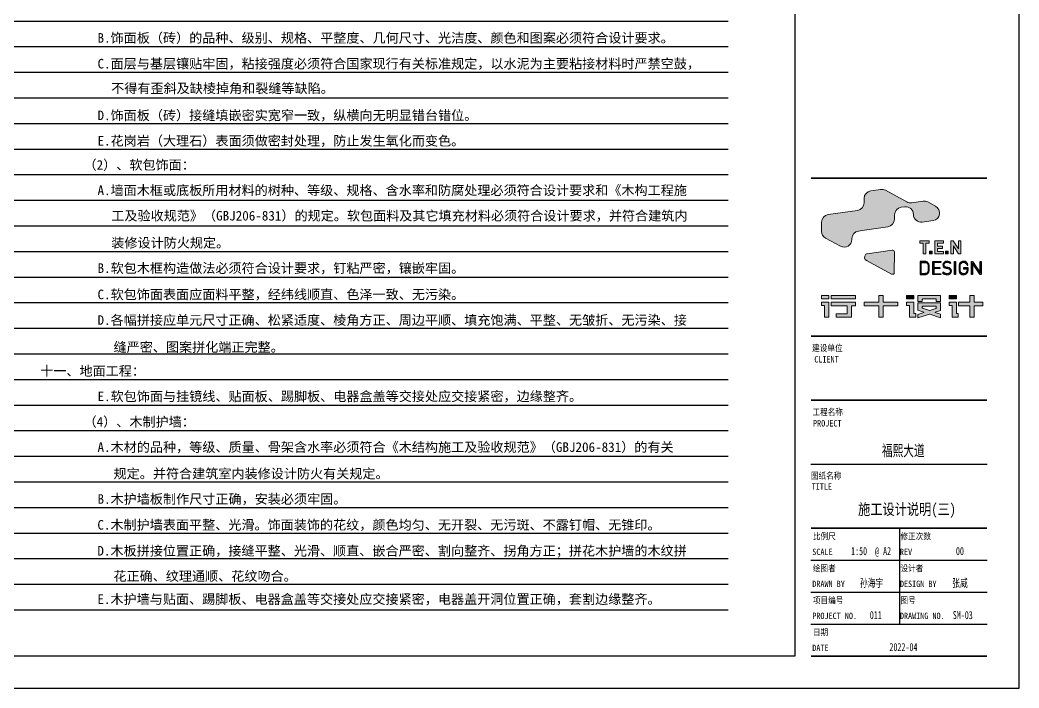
# Paper-space layout '布局' of a CAD drawing. Header units: millimetres. Extents: x -7887 to 894, y 542 to 1297.
# Drawn here: x -4908.7 to -4596.6, y 542.3 to 751.1 of the extents above; entities that cross this region are included whole.
import ezdxf
from ezdxf.enums import TextEntityAlignment as Align

# ---------------------------------------------------------------- set-up
doc = ezdxf.new("R2010")
doc.units = ezdxf.units.MM
doc.header["$LTSCALE"] = 10
for name, color, linetype in [('008-顶面文字标注', 3, 'Continuous'), ('_U+56FE_U+5C42 1', 7, 'Continuous'), ('AXIS_TEXT', 7, 'Continuous'), ('I-TBLK', 7, 'Continuous'), ('NW-01-尺寸标注', 252, 'Continuous'), ('T-TTLB-1', 1, 'Continuous')]:
    doc.layers.add(name, color=color, linetype=linetype)
doc.styles.add('!PYH.V2008_note', font='')
doc.styles.add('宋体', font='', dxfattribs={"width": 0.8})
doc.styles.add('新宋体', font='', dxfattribs={"width": 0.7})
doc.styles.get('!PYH.V2008_note').set_extended_font_data('SimSun')
doc.styles.get('宋体').set_extended_font_data('SimSun')
doc.styles.get('新宋体').set_extended_font_data('NSimSun')

# ---------------------------------------------------------------- blocks, each defined once
blk = doc.blocks.new('wenzige')
at = {"layer": 'Defpoints', "color": 250}
for points in [[(230483.26, 27776.72), (230940.44, 27776.72)], [(230483.26, 27768.72), (230940.44, 27768.72)], [(230483.26, 27760.72), (230940.44, 27760.72)], [(230483.26, 27752.72), (230940.44, 27752.72)], [(230483.26, 27744.72), (230940.44, 27744.72)], [(230483.26, 27736.72), (230940.44, 27736.72)], [(230483.26, 27728.72), (230940.44, 27728.72)], [(230483.26, 27720.72), (230940.44, 27720.72)], [(230483.26, 27712.72), (230940.44, 27712.72)], [(230483.26, 27704.72), (230940.44, 27704.72)], [(230483.26, 27696.72), (230940.44, 27696.72)], [(230483.26, 27688.72), (230940.44, 27688.72)], [(230483.26, 27680.72), (230940.44, 27680.72)], [(230483.26, 27672.72), (230940.44, 27672.72)], [(230483.26, 27664.72), (230940.44, 27664.72)], [(230483.26, 27656.72), (230940.44, 27656.72)], [(230483.26, 27648.72), (230940.44, 27648.72)], [(230483.26, 27640.72), (230940.44, 27640.72)], [(230483.26, 27632.72), (230940.44, 27632.72)], [(230483.26, 27624.72), (230940.44, 27624.72)], [(230483.26, 27616.72), (230940.44, 27616.72)], [(230483.26, 27608.72), (230940.44, 27608.72)], [(230483.26, 27600.72), (230940.44, 27600.72)], [(230483.26, 27592.72), (230940.44, 27592.72)]]:
    blk.add_lwpolyline(points, dxfattribs=at)
blk = doc.blocks.new('11111')
at = {"layer": '_U+56FE_U+5C42 1'}
h = blk.add_hatch(color=8, dxfattribs=at)
h.dxf.hatch_style = 2
edge = h.paths.add_edge_path()
edge.add_spline(control_points=[(3733.06, 5873.06), (3733.06, 5873.06), (3733.06, 5873.06), (3733.06, 5873.06), (3733.06, 5873.06), (3740.35, 5874.08), (3740.35, 5874.08), (3741.53, 5874.25), (3742.41, 5875.26), (3742.41, 5876.46), (3742.41, 5876.46), (3742.41, 5877.41), (3742.41, 5877.41), (3742.41, 5877.41), (3742.42, 5877.82), (3742.42, 5877.82), (3742.42, 5879.02), (3743.3, 5880.03), (3744.48, 5880.19), (3744.48, 5880.19), (3745.61, 5880.35), (3745.61, 5880.35), (3747.05, 5880.56), (3748.34, 5879.43), (3748.34, 5877.97), (3748.34, 5877.97), (3748.34, 5877.97), (3748.34, 5877.97), (3748.34, 5876.51), (3749.63, 5875.39), (3751.07, 5875.59), (3751.07, 5875.59), (3754.45, 5876.07), (3754.45, 5876.07), (3756.74, 5876.39), (3757.29, 5879.44), (3755.26, 5880.55), (3755.26, 5880.55), (3752.86, 5881.86), (3752.86, 5881.86), (3752.41, 5882.1), (3751.89, 5882.2), (3751.38, 5882.12), (3751.38, 5882.12), (3747.72, 5881.61), (3747.72, 5881.61), (3747.21, 5881.54), (3746.7, 5881.63), (3746.24, 5881.88), (3746.24, 5881.88), (3739.56, 5885.52), (3739.56, 5885.52), (3739.11, 5885.76), (3738.59, 5885.86), (3738.08, 5885.78), (3738.08, 5885.78), (3735, 5885.35), (3735, 5885.35), (3733.82, 5885.19), (3732.94, 5884.18), (3732.93, 5882.98), (3732.93, 5882.98), (3732.93, 5881.61), (3732.93, 5881.61), (3732.93, 5880.42), (3732.05, 5879.41), (3730.86, 5879.24), (3730.86, 5879.24), (3721.68, 5877.95), (3721.68, 5877.95), (3720.5, 5877.78), (3719.62, 5876.77), (3719.61, 5875.58), (3719.61, 5875.58), (3719.61, 5872.7), (3719.61, 5872.7), (3719.61, 5871.81), (3720.09, 5871), (3720.86, 5870.58), (3720.86, 5870.58), (3725.55, 5868.03), (3725.55, 5868.03), (3727.15, 5867.16), (3729.09, 5868.32), (3729.1, 5870.14), (3729.1, 5870.14), (3729.1, 5870.42), (3729.1, 5870.42), (3729.1, 5871.62), (3729.98, 5872.63), (3731.16, 5872.79), (3731.16, 5872.79), (3733.06, 5873.06), (3733.06, 5873.06)], knot_values=[0, 0, 0, 0, 1, 1, 1, 2, 2, 2, 3, 3, 3, 4, 4, 4, 5, 5, 5, 6, 6, 6, 7, 7, 7, 8, 8, 8, 9, 9, 9, 10, 10, 10, 11, 11, 11, 12, 12, 12, 13, 13, 13, 14, 14, 14, 15, 15, 15, 16, 16, 16, 17, 17, 17, 18, 18, 18, 19, 19, 19, 20, 20, 20, 21, 21, 21, 22, 22, 22, 23, 23, 23, 24, 24, 24, 25, 25, 25, 26, 26, 26, 27, 27, 27, 28, 28, 28, 29, 29, 29, 30, 30, 30, 31, 31, 31, 31], degree=3, periodic=0)
h = blk.add_hatch(color=8, dxfattribs=at)
h.dxf.hatch_style = 2
h.paths.add_polyline_path([(3752.22, 5869.04), (3752.22, 5865.65), (3751.42, 5865.65), (3751.42, 5869.04), (3750.34, 5869.04), (3750.34, 5869.75), (3753.29, 5869.75), (3753.29, 5869.04)])
h = blk.add_hatch(color=8, dxfattribs=at)
h.dxf.hatch_style = 2
h.paths.add_polyline_path([(3755.02, 5865.65), (3755.02, 5869.75), (3757.72, 5869.75), (3757.72, 5869.04), (3755.82, 5869.04), (3755.82, 5868.07), (3757.43, 5868.07), (3757.43, 5867.36), (3755.82, 5867.36), (3755.82, 5866.36), (3757.72, 5866.36), (3757.72, 5865.65)])
h = blk.add_hatch(color=8, dxfattribs=at)
h.dxf.hatch_style = 2
h.paths.add_polyline_path([(3762.46, 5865.65), (3760.84, 5868.17), (3760.84, 5865.65), (3760.04, 5865.65), (3760.04, 5869.75), (3760.75, 5869.75), (3762.38, 5867.24), (3762.38, 5869.75), (3763.18, 5869.75), (3763.18, 5865.65)])
h = blk.add_hatch(color=251, dxfattribs=at)
h.dxf.hatch_style = 2
edge = h.paths.add_edge_path()
edge.add_spline(control_points=[(3741.69, 5866.79), (3741.69, 5866.79), (3733.86, 5865.69), (3733.86, 5865.69), (3733.72, 5865.67), (3733.59, 5865.6), (3733.49, 5865.5), (3732.82, 5864.83), (3733.04, 5863.91), (3733.68, 5863.56), (3733.68, 5863.56), (3741.47, 5859.32), (3741.47, 5859.32), (3741.87, 5859.11), (3742.36, 5859.39), (3742.36, 5859.85), (3742.36, 5859.85), (3742.37, 5866.19), (3742.37, 5866.19), (3742.37, 5866.56), (3742.05, 5866.84), (3741.69, 5866.79)], knot_values=[0, 0, 0, 0, 1, 1, 1, 2, 2, 2, 3, 3, 3, 4, 4, 4, 5, 5, 5, 6, 6, 6, 7, 7, 7, 7], degree=3, periodic=0)
h = blk.add_hatch(color=8, dxfattribs=at)
h.dxf.hatch_style = 2
h.paths.add_polyline_path([(3753.34, 5865.65), (3753.34, 5866.5), (3754.2, 5866.5), (3754.2, 5865.65)])
h = blk.add_hatch(color=8, dxfattribs=at)
h.dxf.hatch_style = 2
h.paths.add_polyline_path([(3758.36, 5865.65), (3758.36, 5866.5), (3759.22, 5866.5), (3759.22, 5865.65)])
h = blk.add_hatch(color=8, dxfattribs=at)
h.dxf.hatch_style = 2
h.paths.add_polyline_path([(3769.14, 5859.18), (3766.79, 5862.73), (3766.79, 5859.18), (3766.48, 5859.18), (3766.48, 5863.26), (3766.79, 5863.26), (3769.14, 5859.72), (3769.14, 5863.26), (3769.45, 5863.26), (3769.45, 5859.18)])
edge = h.paths.add_edge_path()
edge.add_spline(control_points=[(3765.05, 5859.61), (3764.78, 5859.32), (3764.39, 5859.14), (3763.98, 5859.14), (3763.6, 5859.14), (3763.23, 5859.29), (3762.96, 5859.56), (3762.59, 5859.94), (3762.58, 5860.3), (3762.58, 5861.22), (3762.58, 5862.15), (3762.59, 5862.51), (3762.96, 5862.88), (3763.23, 5863.15), (3763.6, 5863.3), (3763.98, 5863.3), (3764.7, 5863.3), (3765.25, 5862.83), (3765.38, 5862.1), (3765.38, 5862.1), (3765.07, 5862.1), (3765.07, 5862.1), (3764.95, 5862.67), (3764.53, 5863.02), (3763.98, 5863.02), (3763.69, 5863.02), (3763.41, 5862.91), (3763.21, 5862.71), (3762.91, 5862.41), (3762.89, 5862.1), (3762.89, 5861.22), (3762.89, 5860.34), (3762.91, 5860.03), (3763.21, 5859.74), (3763.41, 5859.53), (3763.69, 5859.42), (3763.98, 5859.42), (3764.3, 5859.42), (3764.62, 5859.56), (3764.83, 5859.82), (3765.01, 5860.03), (3765.08, 5860.27), (3765.08, 5860.62), (3765.08, 5860.62), (3765.08, 5860.99), (3765.08, 5860.99), (3765.08, 5860.99), (3763.98, 5860.99), (3763.98, 5860.99), (3763.98, 5860.99), (3763.98, 5861.27), (3763.98, 5861.27), (3763.98, 5861.27), (3765.39, 5861.27), (3765.39, 5861.27), (3765.39, 5861.27), (3765.39, 5860.6), (3765.39, 5860.6), (3765.39, 5860.18), (3765.3, 5859.87), (3765.05, 5859.61)], knot_values=[0, 0, 0, 0, 1, 1, 1, 2, 2, 2, 3, 3, 3, 4, 4, 4, 5, 5, 5, 6, 6, 6, 7, 7, 7, 8, 8, 8, 9, 9, 9, 10, 10, 10, 11, 11, 11, 12, 12, 12, 13, 13, 13, 14, 14, 14, 15, 15, 15, 16, 16, 16, 17, 17, 17, 18, 18, 18, 19, 19, 19, 20, 20, 20, 20], degree=3, periodic=0)
h.paths.add_polyline_path([(3761.17, 5859.18), (3761.17, 5863.26), (3761.48, 5863.26), (3761.48, 5859.18)])
edge = h.paths.add_edge_path()
edge.add_spline(control_points=[(3758.82, 5859.14), (3758.22, 5859.14), (3757.84, 5859.31), (3757.46, 5859.68), (3757.46, 5859.68), (3757.68, 5859.9), (3757.68, 5859.9), (3758.05, 5859.53), (3758.35, 5859.42), (3758.84, 5859.42), (3759.48, 5859.42), (3759.89, 5859.73), (3759.89, 5860.26), (3759.89, 5860.5), (3759.82, 5860.7), (3759.67, 5860.84), (3759.52, 5860.96), (3759.41, 5861), (3759.08, 5861.05), (3759.08, 5861.05), (3758.6, 5861.13), (3758.6, 5861.13), (3758.29, 5861.18), (3758.04, 5861.28), (3757.87, 5861.43), (3757.65, 5861.61), (3757.55, 5861.86), (3757.55, 5862.18), (3757.55, 5862.86), (3758.04, 5863.3), (3758.82, 5863.3), (3759.32, 5863.3), (3759.65, 5863.16), (3760, 5862.86), (3760, 5862.86), (3759.79, 5862.66), (3759.79, 5862.66), (3759.54, 5862.88), (3759.29, 5863.03), (3758.8, 5863.03), (3758.21, 5863.03), (3757.86, 5862.71), (3757.86, 5862.19), (3757.86, 5861.96), (3757.92, 5861.78), (3758.07, 5861.66), (3758.21, 5861.54), (3758.45, 5861.44), (3758.68, 5861.4), (3758.68, 5861.4), (3759.12, 5861.34), (3759.12, 5861.34), (3759.5, 5861.28), (3759.67, 5861.21), (3759.85, 5861.07), (3760.07, 5860.88), (3760.2, 5860.6), (3760.2, 5860.27), (3760.2, 5859.59), (3759.67, 5859.14), (3758.82, 5859.14)], knot_values=[0, 0, 0, 0, 1, 1, 1, 2, 2, 2, 3, 3, 3, 4, 4, 4, 5, 5, 5, 6, 6, 6, 7, 7, 7, 8, 8, 8, 9, 9, 9, 10, 10, 10, 11, 11, 11, 12, 12, 12, 13, 13, 13, 14, 14, 14, 15, 15, 15, 16, 16, 16, 17, 17, 17, 18, 18, 18, 19, 19, 19, 20, 20, 20, 20], degree=3, periodic=0)
h.paths.add_polyline_path([(3754.37, 5859.18), (3754.37, 5863.26), (3756.85, 5863.26), (3756.85, 5862.99), (3754.68, 5862.99), (3754.68, 5861.38), (3756.53, 5861.38), (3756.53, 5861.1), (3754.68, 5861.1), (3754.68, 5859.45), (3756.85, 5859.45), (3756.85, 5859.18)])
h = blk.add_hatch(color=8, dxfattribs=at)
h.paths.add_polyline_path([(3730.22, 5852.64), (3730.22, 5851.58), (3722.61, 5851.58), (3722.61, 5852.64)])
h.paths.add_polyline_path([(3721.92, 5852.64), (3721.92, 5851.58), (3719.61, 5851.58), (3719.61, 5852.64)])
edge = h.paths.add_edge_path()
edge.add_spline(control_points=[(3721.92, 5850.53), (3721.92, 5850.53), (3721.92, 5850.51), (3721.92, 5850.51), (3721.92, 5850.51), (3721.92, 5845.9), (3721.92, 5845.9), (3721.92, 5845.9), (3720.59, 5845.9), (3720.59, 5845.9), (3720.59, 5845.9), (3720.59, 5849.32), (3720.59, 5849.32), (3720.59, 5849.4), (3720.52, 5849.46), (3720.45, 5849.46), (3720.45, 5849.46), (3719.61, 5849.46), (3719.61, 5849.46), (3719.61, 5849.46), (3719.61, 5850.53), (3719.61, 5850.53), (3719.61, 5850.53), (3721.92, 5850.53), (3721.92, 5850.53)], knot_values=[0, 0, 0, 0, 1, 1, 1, 2, 2, 2, 3, 3, 3, 4, 4, 4, 5, 5, 5, 6, 6, 6, 7, 7, 7, 8, 8, 8, 8], degree=3, periodic=0)
edge = h.paths.add_edge_path()
edge.add_spline(control_points=[(3730.22, 5850.51), (3730.22, 5850.51), (3730.22, 5849.44), (3730.22, 5849.44), (3730.22, 5849.44), (3729.11, 5849.44), (3729.11, 5849.44), (3729.04, 5849.44), (3728.97, 5849.38), (3728.97, 5849.3), (3728.97, 5849.3), (3728.97, 5845.91), (3728.97, 5845.91), (3728.97, 5845.91), (3724.21, 5845.9), (3724.21, 5845.9), (3724.21, 5845.9), (3724.21, 5846.88), (3724.21, 5846.88), (3724.21, 5846.88), (3727.5, 5846.88), (3727.5, 5846.88), (3727.58, 5846.88), (3727.64, 5846.95), (3727.64, 5847.02), (3727.64, 5847.02), (3727.64, 5849.3), (3727.64, 5849.3), (3727.64, 5849.38), (3727.58, 5849.44), (3727.5, 5849.44), (3727.5, 5849.44), (3722.61, 5849.44), (3722.61, 5849.44), (3722.61, 5849.44), (3722.61, 5850.51), (3722.61, 5850.51), (3722.61, 5850.51), (3730.22, 5850.51), (3730.22, 5850.51)], knot_values=[0, 0, 0, 0, 1, 1, 1, 2, 2, 2, 3, 3, 3, 4, 4, 4, 5, 5, 5, 6, 6, 6, 7, 7, 7, 8, 8, 8, 9, 9, 9, 10, 10, 10, 11, 11, 11, 12, 12, 12, 13, 13, 13, 13], degree=3, periodic=0)
h = blk.add_hatch(color=8, dxfattribs=at)
edge = h.paths.add_edge_path()
edge.add_spline(control_points=[(3738.86, 5852.64), (3738.86, 5852.64), (3738.86, 5850.67), (3738.86, 5850.67), (3738.86, 5850.59), (3738.93, 5850.52), (3739.02, 5850.52), (3739.02, 5850.52), (3743.49, 5850.52), (3743.49, 5850.52), (3743.49, 5850.52), (3743.49, 5849.45), (3743.49, 5849.45), (3743.49, 5849.45), (3739.02, 5849.45), (3739.02, 5849.45), (3738.93, 5849.45), (3738.86, 5849.38), (3738.86, 5849.3), (3738.86, 5849.3), (3738.86, 5845.9), (3738.86, 5845.9), (3738.86, 5845.9), (3737.53, 5845.9), (3737.53, 5845.9), (3737.53, 5845.9), (3737.53, 5849.3), (3737.53, 5849.3), (3737.53, 5849.38), (3737.46, 5849.45), (3737.37, 5849.45), (3737.37, 5849.45), (3732.9, 5849.45), (3732.9, 5849.45), (3732.9, 5849.45), (3732.9, 5850.52), (3732.9, 5850.52), (3732.9, 5850.52), (3737.37, 5850.52), (3737.37, 5850.52), (3737.46, 5850.52), (3737.53, 5850.59), (3737.53, 5850.67), (3737.53, 5850.67), (3737.53, 5852.64), (3737.53, 5852.64), (3737.53, 5852.64), (3738.86, 5852.64), (3738.86, 5852.64)], knot_values=[0, 0, 0, 0, 1, 1, 1, 2, 2, 2, 3, 3, 3, 4, 4, 4, 5, 5, 5, 6, 6, 6, 7, 7, 7, 8, 8, 8, 9, 9, 9, 10, 10, 10, 11, 11, 11, 12, 12, 12, 13, 13, 13, 14, 14, 14, 15, 15, 15, 16, 16, 16, 16], degree=3, periodic=0)
for points in [[(3748.48, 5852.64), (3746.17, 5852.64), (3746.17, 5851.58), (3748.48, 5851.58)], [(3761.77, 5852.64), (3759.46, 5852.64), (3759.46, 5851.58), (3761.77, 5851.58)]]:
    blk.add_hatch(color=8, dxfattribs=at).paths.add_polyline_path(points)
h = blk.add_hatch(color=8, dxfattribs=at)
edge = h.paths.add_edge_path()
edge.add_spline(control_points=[(3749.75, 5852.64), (3749.75, 5852.64), (3749.75, 5852.64), (3749.75, 5852.64), (3749.75, 5852.64), (3749.75, 5852.64), (3749.75, 5852.64), (3749.75, 5852.64), (3749.75, 5852.64), (3749.75, 5852.64), (3749.75, 5852.64), (3749.75, 5850.8), (3749.75, 5850.8), (3749.75, 5850.8), (3749.75, 5850.79), (3749.75, 5850.79), (3749.75, 5850.79), (3751.07, 5850.79), (3751.07, 5850.79), (3751.07, 5850.79), (3751.07, 5851.44), (3751.07, 5851.44), (3751.07, 5851.51), (3751.14, 5851.58), (3751.22, 5851.58), (3751.22, 5851.58), (3755.32, 5851.58), (3755.32, 5851.58), (3755.4, 5851.58), (3755.46, 5851.51), (3755.46, 5851.44), (3755.46, 5851.44), (3755.46, 5850.79), (3755.46, 5850.79), (3755.46, 5850.79), (3756.78, 5850.79), (3756.78, 5850.79), (3756.78, 5850.79), (3756.78, 5850.8), (3756.78, 5850.8), (3756.78, 5850.8), (3756.78, 5851.58), (3756.78, 5851.58), (3756.78, 5851.58), (3756.78, 5852.64), (3756.78, 5852.64), (3756.78, 5852.64), (3756.78, 5852.64), (3756.78, 5852.64), (3756.78, 5852.64), (3756.78, 5852.64), (3756.78, 5852.64), (3756.78, 5852.64), (3749.75, 5852.64), (3749.75, 5852.64)], knot_values=[0, 0, 0, 0, 1, 1, 1, 2, 2, 2, 3, 3, 3, 4, 4, 4, 5, 5, 5, 6, 6, 6, 7, 7, 7, 8, 8, 8, 9, 9, 9, 10, 10, 10, 11, 11, 11, 12, 12, 12, 13, 13, 13, 14, 14, 14, 15, 15, 15, 16, 16, 16, 17, 17, 17, 18, 18, 18, 18], degree=3, periodic=0)
h = blk.add_hatch(color=8, dxfattribs=at)
edge = h.paths.add_edge_path()
edge.add_spline(control_points=[(3767.4, 5850.52), (3767.32, 5850.52), (3767.26, 5850.58), (3767.26, 5850.66), (3767.26, 5850.66), (3767.26, 5852.64), (3767.26, 5852.64), (3767.26, 5852.64), (3765.92, 5852.64), (3765.92, 5852.64), (3765.92, 5852.64), (3765.92, 5850.66), (3765.92, 5850.66), (3765.92, 5850.58), (3765.86, 5850.52), (3765.78, 5850.52), (3765.78, 5850.52), (3762.45, 5850.52), (3762.45, 5850.52), (3762.45, 5850.52), (3762.45, 5849.45), (3762.45, 5849.45), (3762.45, 5849.45), (3765.78, 5849.45), (3765.78, 5849.45), (3765.86, 5849.45), (3765.92, 5849.39), (3765.92, 5849.31), (3765.92, 5849.31), (3765.92, 5845.9), (3765.92, 5845.9), (3765.92, 5845.9), (3767.26, 5845.9), (3767.26, 5845.9), (3767.26, 5845.9), (3767.26, 5849.31), (3767.26, 5849.31), (3767.26, 5849.39), (3767.32, 5849.45), (3767.4, 5849.45), (3767.4, 5849.45), (3770.06, 5849.45), (3770.06, 5849.45), (3770.06, 5849.45), (3770.06, 5850.52), (3770.06, 5850.52), (3770.06, 5850.52), (3767.4, 5850.52), (3767.4, 5850.52)], knot_values=[0, 0, 0, 0, 1, 1, 1, 2, 2, 2, 3, 3, 3, 4, 4, 4, 5, 5, 5, 6, 6, 6, 7, 7, 7, 8, 8, 8, 9, 9, 9, 10, 10, 10, 11, 11, 11, 12, 12, 12, 13, 13, 13, 14, 14, 14, 15, 15, 15, 16, 16, 16, 16], degree=3, periodic=0)
h = blk.add_hatch(color=8, dxfattribs=at)
edge = h.paths.add_edge_path()
edge.add_spline(control_points=[(3748.48, 5847.11), (3748.48, 5847.11), (3748.48, 5850.51), (3748.48, 5850.51), (3748.48, 5850.51), (3748.48, 5850.53), (3748.48, 5850.53), (3748.48, 5850.53), (3746.17, 5850.53), (3746.17, 5850.53), (3746.17, 5850.53), (3746.17, 5849.46), (3746.17, 5849.46), (3746.17, 5849.46), (3747.01, 5849.46), (3747.01, 5849.46), (3747.09, 5849.46), (3747.15, 5849.4), (3747.15, 5849.32), (3747.15, 5849.32), (3747.15, 5845.9), (3747.15, 5845.9), (3747.15, 5845.9), (3747.16, 5845.9), (3747.16, 5845.9), (3747.16, 5845.9), (3748.48, 5845.9), (3748.48, 5845.9), (3748.48, 5845.9), (3749.05, 5845.9), (3749.05, 5845.9), (3749.05, 5845.9), (3749.05, 5846.97), (3749.05, 5846.97), (3749.05, 5846.97), (3748.62, 5846.97), (3748.62, 5846.97), (3748.54, 5846.97), (3748.48, 5847.03), (3748.48, 5847.11)], knot_values=[0, 0, 0, 0, 1, 1, 1, 2, 2, 2, 3, 3, 3, 4, 4, 4, 5, 5, 5, 6, 6, 6, 7, 7, 7, 8, 8, 8, 9, 9, 9, 10, 10, 10, 11, 11, 11, 12, 12, 12, 13, 13, 13, 13], degree=3, periodic=0)
h = blk.add_hatch(color=8, dxfattribs=at)
edge = h.paths.add_edge_path()
edge.add_spline(control_points=[(3749.75, 5850.35), (3749.75, 5850.35), (3749.75, 5850.35), (3749.75, 5850.35), (3749.75, 5850.35), (3749.75, 5848.23), (3749.75, 5848.23), (3749.75, 5848.23), (3749.75, 5848.23), (3749.75, 5848.23), (3749.75, 5848.23), (3749.75, 5848.04), (3749.75, 5848.04), (3749.75, 5848.04), (3751.59, 5847.43), (3751.59, 5847.43), (3751.63, 5847.41), (3751.63, 5847.36), (3751.59, 5847.35), (3751.59, 5847.35), (3749.75, 5846.73), (3749.75, 5846.73), (3749.75, 5846.73), (3749.75, 5845.61), (3749.75, 5845.61), (3749.75, 5845.61), (3753.32, 5846.81), (3753.32, 5846.81), (3753.35, 5846.82), (3753.38, 5846.82), (3753.41, 5846.81), (3753.41, 5846.81), (3756.78, 5845.68), (3756.78, 5845.68), (3756.78, 5845.68), (3756.78, 5846.8), (3756.78, 5846.8), (3756.78, 5846.8), (3755.15, 5847.35), (3755.15, 5847.35), (3755.11, 5847.36), (3755.11, 5847.41), (3755.15, 5847.43), (3755.15, 5847.43), (3756.78, 5847.98), (3756.78, 5847.98), (3756.78, 5847.98), (3756.78, 5848.23), (3756.78, 5848.23), (3756.78, 5848.23), (3756.78, 5850.35), (3756.78, 5850.35), (3756.78, 5850.35), (3756.78, 5850.35), (3756.78, 5850.35), (3756.78, 5850.35), (3749.75, 5850.35), (3749.75, 5850.35)], knot_values=[0, 0, 0, 0, 1, 1, 1, 2, 2, 2, 3, 3, 3, 4, 4, 4, 5, 5, 5, 6, 6, 6, 7, 7, 7, 8, 8, 8, 9, 9, 9, 10, 10, 10, 11, 11, 11, 12, 12, 12, 13, 13, 13, 14, 14, 14, 15, 15, 15, 16, 16, 16, 17, 17, 17, 18, 18, 18, 19, 19, 19, 19], degree=3, periodic=0)
edge = h.paths.add_edge_path()
edge.add_spline(control_points=[(3755.46, 5848.75), (3755.46, 5848.69), (3755.42, 5848.63), (3755.36, 5848.61), (3755.36, 5848.61), (3753.41, 5847.96), (3753.41, 5847.96), (3753.38, 5847.95), (3753.35, 5847.95), (3753.32, 5847.96), (3753.32, 5847.96), (3751.17, 5848.68), (3751.17, 5848.68), (3751.11, 5848.7), (3751.07, 5848.75), (3751.07, 5848.82), (3751.07, 5848.82), (3751.07, 5849.14), (3751.07, 5849.14), (3751.07, 5849.22), (3751.14, 5849.28), (3751.22, 5849.28), (3751.22, 5849.28), (3755.32, 5849.28), (3755.32, 5849.28), (3755.4, 5849.28), (3755.46, 5849.22), (3755.46, 5849.14), (3755.46, 5849.14), (3755.46, 5848.75), (3755.46, 5848.75)], knot_values=[0, 0, 0, 0, 1, 1, 1, 2, 2, 2, 3, 3, 3, 4, 4, 4, 5, 5, 5, 6, 6, 6, 7, 7, 7, 8, 8, 8, 9, 9, 9, 10, 10, 10, 10], degree=3, periodic=0)
h = blk.add_hatch(color=8, dxfattribs=at)
edge = h.paths.add_edge_path()
edge.add_spline(control_points=[(3761.77, 5847.11), (3761.77, 5847.11), (3761.77, 5850.51), (3761.77, 5850.51), (3761.77, 5850.51), (3761.77, 5850.53), (3761.77, 5850.53), (3761.77, 5850.53), (3759.46, 5850.53), (3759.46, 5850.53), (3759.46, 5850.53), (3759.46, 5849.46), (3759.46, 5849.46), (3759.46, 5849.46), (3760.3, 5849.46), (3760.3, 5849.46), (3760.38, 5849.46), (3760.44, 5849.4), (3760.44, 5849.32), (3760.44, 5849.32), (3760.44, 5845.9), (3760.44, 5845.9), (3760.44, 5845.9), (3760.45, 5845.9), (3760.45, 5845.9), (3760.45, 5845.9), (3761.77, 5845.9), (3761.77, 5845.9), (3761.77, 5845.9), (3762.34, 5845.9), (3762.34, 5845.9), (3762.34, 5845.9), (3762.34, 5846.97), (3762.34, 5846.97), (3762.34, 5846.97), (3761.91, 5846.97), (3761.91, 5846.97), (3761.84, 5846.97), (3761.77, 5847.03), (3761.77, 5847.11)], knot_values=[0, 0, 0, 0, 1, 1, 1, 2, 2, 2, 3, 3, 3, 4, 4, 4, 5, 5, 5, 6, 6, 6, 7, 7, 7, 8, 8, 8, 9, 9, 9, 10, 10, 10, 11, 11, 11, 12, 12, 12, 13, 13, 13, 13], degree=3, periodic=0)
at = {"layer": 'NW-01-尺寸标注'}
h = blk.add_hatch(color=8, dxfattribs=at)
h.dxf.hatch_style = 1
edge = h.paths.add_edge_path()
edge.add_spline(control_points=[(3752.88, 5859.55), (3753.29, 5859.96), (3753.27, 5860.73), (3753.27, 5861.28), (3753.27, 5861.83), (3753.29, 5862.48), (3752.88, 5862.89)], knot_values=[5, 5, 5, 5, 6, 6, 6, 7, 7, 7, 7], degree=3, periodic=0)
edge.add_spline(control_points=[(3752.88, 5862.89), (3752.64, 5863.13), (3752.28, 5863.26), (3751.86, 5863.26)], knot_values=[4, 4, 4, 4, 5, 5, 5, 5], degree=3, periodic=0)
edge.add_spline(control_points=[(3751.86, 5863.26), (3751.86, 5863.26), (3750.48, 5863.26), (3750.48, 5863.26), (3750.48, 5863.26), (3750.48, 5862.24), (3750.48, 5861.22)], knot_values=[2.5, 2.5, 2.5, 2.5, 3.5, 3.5, 3.5, 4, 4, 4, 4], degree=3, periodic=0)
edge.add_spline(control_points=[(3750.48, 5861.22), (3750.48, 5860.2), (3750.48, 5859.18), (3750.48, 5859.18), (3750.48, 5859.18), (3750.83, 5859.18), (3751.17, 5859.18)], knot_values=[1.5, 1.5, 1.5, 1.5, 2, 2, 2, 2.5, 2.5, 2.5, 2.5], degree=3, periodic=0)
edge.add_spline(control_points=[(3751.17, 5859.18), (3751.51, 5859.18), (3751.86, 5859.18), (3751.86, 5859.18), (3752.28, 5859.18), (3752.64, 5859.31), (3752.88, 5859.55)], knot_values=[0, 0, 0, 0, 0.5, 0.5, 0.5, 1.5, 1.5, 1.5, 1.5], degree=3, periodic=0)
edge = h.paths.add_edge_path(flags=16)
edge.add_spline(control_points=[(3752.66, 5862.67), (3752.99, 5862.34), (3752.96, 5861.73), (3752.96, 5861.28), (3752.96, 5860.83), (3752.99, 5860.1), (3752.66, 5859.77)], knot_values=[5, 5, 5, 5, 6, 6, 6, 7, 7, 7, 7], degree=3, periodic=0)
edge.add_spline(control_points=[(3752.66, 5859.77), (3752.42, 5859.53), (3752.11, 5859.45), (3751.78, 5859.45)], knot_values=[4, 4, 4, 4, 5, 5, 5, 5], degree=3, periodic=0)
edge.add_spline(control_points=[(3751.78, 5859.45), (3751.78, 5859.45), (3750.79, 5859.45), (3750.79, 5859.45), (3750.79, 5859.45), (3750.79, 5860.34), (3750.79, 5861.22)], knot_values=[2.5, 2.5, 2.5, 2.5, 3.5, 3.5, 3.5, 4, 4, 4, 4], degree=3, periodic=0)
edge.add_spline(control_points=[(3750.79, 5861.22), (3750.79, 5862.1), (3750.79, 5862.99), (3750.79, 5862.99), (3750.79, 5862.99), (3751.04, 5862.99), (3751.29, 5862.99)], knot_values=[1.5, 1.5, 1.5, 1.5, 2, 2, 2, 2.5, 2.5, 2.5, 2.5], degree=3, periodic=0)
edge.add_spline(control_points=[(3751.29, 5862.99), (3751.53, 5862.99), (3751.78, 5862.99), (3751.78, 5862.99), (3752.11, 5862.99), (3752.42, 5862.91), (3752.66, 5862.67)], knot_values=[0, 0, 0, 0, 0.5, 0.5, 0.5, 1.5, 1.5, 1.5, 1.5], degree=3, periodic=0)
at = {"color": 8, "const_width": 0.5}
for points in [[(3716.32, 5889.34), (3771.32, 5889.34)], [(3716.32, 5839.96), (3771.32, 5839.96)], [(3716.32, 5819.96), (3771.32, 5819.96)], [(3716.32, 5779.96), (3771.32, 5779.96)], [(3716.32, 5739.96), (3771.32, 5739.96)]]:
    blk.add_lwpolyline(points, dxfattribs=at)
at = {"layer": '_U+56FE_U+5C42 1', "color": 8, "lineweight": 0}
for points in [[(3752.22, 5869.04), (3752.22, 5865.65), (3751.42, 5865.65), (3751.42, 5869.04), (3750.34, 5869.04), (3750.34, 5869.75), (3753.29, 5869.75), (3753.29, 5869.04), (3752.22, 5869.04)], [(3755.02, 5865.65), (3755.02, 5869.75), (3757.72, 5869.75), (3757.72, 5869.04), (3755.82, 5869.04), (3755.82, 5868.07), (3757.43, 5868.07), (3757.43, 5867.36), (3755.82, 5867.36), (3755.82, 5866.36), (3757.72, 5866.36), (3757.72, 5865.65), (3755.02, 5865.65)], [(3762.46, 5865.65), (3760.84, 5868.17), (3760.84, 5865.65), (3760.04, 5865.65), (3760.04, 5869.75), (3760.75, 5869.75), (3762.38, 5867.24), (3762.38, 5869.75), (3763.18, 5869.75), (3763.18, 5865.65), (3762.46, 5865.65)], [(3753.34, 5865.65), (3753.34, 5866.5), (3754.2, 5866.5), (3754.2, 5865.65), (3753.34, 5865.65)], [(3758.36, 5865.65), (3758.36, 5866.5), (3759.22, 5866.5), (3759.22, 5865.65), (3758.36, 5865.65)], [(3721.92, 5852.64), (3721.92, 5851.58), (3719.61, 5851.58), (3719.61, 5852.64), (3721.92, 5852.64)], [(3730.22, 5852.64), (3730.22, 5851.58), (3722.61, 5851.58), (3722.61, 5852.64), (3730.22, 5852.64)], [(3748.48, 5852.64), (3746.17, 5852.64), (3746.17, 5851.58), (3748.48, 5851.58), (3748.48, 5852.64)], [(3761.77, 5852.64), (3759.46, 5852.64), (3759.46, 5851.58), (3761.77, 5851.58), (3761.77, 5852.64)]]:
    blk.add_lwpolyline(points, dxfattribs=at)
at = {"layer": '_U+56FE_U+5C42 1', "color": 8}
for points in [[(3754.37, 5859.18), (3754.37, 5863.26), (3756.85, 5863.26), (3756.85, 5862.99), (3754.68, 5862.99), (3754.68, 5861.38), (3756.53, 5861.38), (3756.53, 5861.1), (3754.68, 5861.1), (3754.68, 5859.45), (3756.85, 5859.45), (3756.85, 5859.18), (3754.37, 5859.18)], [(3761.17, 5859.18), (3761.17, 5863.26), (3761.48, 5863.26), (3761.48, 5859.18), (3761.17, 5859.18)], [(3769.14, 5859.18), (3766.79, 5862.73), (3766.79, 5859.18), (3766.48, 5859.18), (3766.48, 5863.26), (3766.79, 5863.26), (3769.14, 5859.72), (3769.14, 5863.26), (3769.45, 5863.26), (3769.45, 5859.18), (3769.14, 5859.18)]]:
    blk.add_lwpolyline(points, dxfattribs=at)
at = {"layer": '_U+56FE_U+5C42 1', "color": 8, "lineweight": 0}
for points, knots in [([(3733.06, 5873.06), (3733.06, 5873.06), (3733.06, 5873.06), (3733.06, 5873.06), (3733.06, 5873.06), (3740.35, 5874.08), (3740.35, 5874.08), (3741.53, 5874.25), (3742.41, 5875.26), (3742.41, 5876.46), (3742.41, 5876.46), (3742.41, 5877.41), (3742.41, 5877.41), (3742.41, 5877.41), (3742.42, 5877.82), (3742.42, 5877.82), (3742.42, 5879.02), (3743.3, 5880.03), (3744.48, 5880.19), (3744.48, 5880.19), (3745.61, 5880.35), (3745.61, 5880.35), (3747.05, 5880.56), (3748.34, 5879.43), (3748.34, 5877.97), (3748.34, 5877.97), (3748.34, 5877.97), (3748.34, 5877.97), (3748.34, 5876.51), (3749.63, 5875.39), (3751.07, 5875.59), (3751.07, 5875.59), (3754.45, 5876.07), (3754.45, 5876.07), (3756.74, 5876.39), (3757.29, 5879.44), (3755.26, 5880.55), (3755.26, 5880.55), (3752.86, 5881.86), (3752.86, 5881.86), (3752.41, 5882.1), (3751.89, 5882.2), (3751.38, 5882.12), (3751.38, 5882.12), (3747.72, 5881.61), (3747.72, 5881.61), (3747.21, 5881.54), (3746.7, 5881.63), (3746.24, 5881.88), (3746.24, 5881.88), (3739.56, 5885.52), (3739.56, 5885.52), (3739.11, 5885.76), (3738.59, 5885.86), (3738.08, 5885.78), (3738.08, 5885.78), (3735, 5885.35), (3735, 5885.35), (3733.82, 5885.19), (3732.94, 5884.18), (3732.93, 5882.98), (3732.93, 5882.98), (3732.93, 5881.61), (3732.93, 5881.61), (3732.93, 5880.42), (3732.05, 5879.41), (3730.86, 5879.24), (3730.86, 5879.24), (3721.68, 5877.95), (3721.68, 5877.95), (3720.5, 5877.78), (3719.62, 5876.77), (3719.61, 5875.58), (3719.61, 5875.58), (3719.61, 5872.7), (3719.61, 5872.7), (3719.61, 5871.81), (3720.09, 5871), (3720.86, 5870.58), (3720.86, 5870.58), (3725.55, 5868.03), (3725.55, 5868.03), (3727.15, 5867.16), (3729.09, 5868.32), (3729.1, 5870.14), (3729.1, 5870.14), (3729.1, 5870.42), (3729.1, 5870.42), (3729.1, 5871.62), (3729.98, 5872.63), (3731.16, 5872.79), (3731.16, 5872.79), (3733.06, 5873.06), (3733.06, 5873.06)], [0, 0, 0, 0, 1, 1, 1, 2, 2, 2, 3, 3, 3, 4, 4, 4, 5, 5, 5, 6, 6, 6, 7, 7, 7, 8, 8, 8, 9, 9, 9, 10, 10, 10, 11, 11, 11, 12, 12, 12, 13, 13, 13, 14, 14, 14, 15, 15, 15, 16, 16, 16, 17, 17, 17, 18, 18, 18, 19, 19, 19, 20, 20, 20, 21, 21, 21, 22, 22, 22, 23, 23, 23, 24, 24, 24, 25, 25, 25, 26, 26, 26, 27, 27, 27, 28, 28, 28, 29, 29, 29, 30, 30, 30, 31, 31, 31, 31]), ([(3738.86, 5852.64), (3738.86, 5852.64), (3738.86, 5850.67), (3738.86, 5850.67), (3738.86, 5850.59), (3738.93, 5850.52), (3739.02, 5850.52), (3739.02, 5850.52), (3743.49, 5850.52), (3743.49, 5850.52), (3743.49, 5850.52), (3743.49, 5849.45), (3743.49, 5849.45), (3743.49, 5849.45), (3739.02, 5849.45), (3739.02, 5849.45), (3738.93, 5849.45), (3738.86, 5849.38), (3738.86, 5849.3), (3738.86, 5849.3), (3738.86, 5845.9), (3738.86, 5845.9), (3738.86, 5845.9), (3737.53, 5845.9), (3737.53, 5845.9), (3737.53, 5845.9), (3737.53, 5849.3), (3737.53, 5849.3), (3737.53, 5849.38), (3737.46, 5849.45), (3737.37, 5849.45), (3737.37, 5849.45), (3732.9, 5849.45), (3732.9, 5849.45), (3732.9, 5849.45), (3732.9, 5850.52), (3732.9, 5850.52), (3732.9, 5850.52), (3737.37, 5850.52), (3737.37, 5850.52), (3737.46, 5850.52), (3737.53, 5850.59), (3737.53, 5850.67), (3737.53, 5850.67), (3737.53, 5852.64), (3737.53, 5852.64), (3737.53, 5852.64), (3738.86, 5852.64), (3738.86, 5852.64)], [0, 0, 0, 0, 1, 1, 1, 2, 2, 2, 3, 3, 3, 4, 4, 4, 5, 5, 5, 6, 6, 6, 7, 7, 7, 8, 8, 8, 9, 9, 9, 10, 10, 10, 11, 11, 11, 12, 12, 12, 13, 13, 13, 14, 14, 14, 15, 15, 15, 16, 16, 16, 16]), ([(3749.75, 5852.64), (3749.75, 5852.64), (3749.75, 5852.64), (3749.75, 5852.64), (3749.75, 5852.64), (3749.75, 5852.64), (3749.75, 5852.64), (3749.75, 5852.64), (3749.75, 5852.64), (3749.75, 5852.64), (3749.75, 5852.64), (3749.75, 5850.8), (3749.75, 5850.8), (3749.75, 5850.8), (3749.75, 5850.79), (3749.75, 5850.79), (3749.75, 5850.79), (3751.07, 5850.79), (3751.07, 5850.79), (3751.07, 5850.79), (3751.07, 5851.44), (3751.07, 5851.44), (3751.07, 5851.51), (3751.14, 5851.58), (3751.22, 5851.58), (3751.22, 5851.58), (3755.32, 5851.58), (3755.32, 5851.58), (3755.4, 5851.58), (3755.46, 5851.51), (3755.46, 5851.44), (3755.46, 5851.44), (3755.46, 5850.79), (3755.46, 5850.79), (3755.46, 5850.79), (3756.78, 5850.79), (3756.78, 5850.79), (3756.78, 5850.79), (3756.78, 5850.8), (3756.78, 5850.8), (3756.78, 5850.8), (3756.78, 5851.58), (3756.78, 5851.58), (3756.78, 5851.58), (3756.78, 5852.64), (3756.78, 5852.64), (3756.78, 5852.64), (3756.78, 5852.64), (3756.78, 5852.64), (3756.78, 5852.64), (3756.78, 5852.64), (3756.78, 5852.64), (3756.78, 5852.64), (3749.75, 5852.64), (3749.75, 5852.64)], [0, 0, 0, 0, 1, 1, 1, 2, 2, 2, 3, 3, 3, 4, 4, 4, 5, 5, 5, 6, 6, 6, 7, 7, 7, 8, 8, 8, 9, 9, 9, 10, 10, 10, 11, 11, 11, 12, 12, 12, 13, 13, 13, 14, 14, 14, 15, 15, 15, 16, 16, 16, 17, 17, 17, 18, 18, 18, 18]), ([(3767.4, 5850.52), (3767.32, 5850.52), (3767.26, 5850.58), (3767.26, 5850.66), (3767.26, 5850.66), (3767.26, 5852.64), (3767.26, 5852.64), (3767.26, 5852.64), (3765.92, 5852.64), (3765.92, 5852.64), (3765.92, 5852.64), (3765.92, 5850.66), (3765.92, 5850.66), (3765.92, 5850.58), (3765.86, 5850.52), (3765.78, 5850.52), (3765.78, 5850.52), (3762.45, 5850.52), (3762.45, 5850.52), (3762.45, 5850.52), (3762.45, 5849.45), (3762.45, 5849.45), (3762.45, 5849.45), (3765.78, 5849.45), (3765.78, 5849.45), (3765.86, 5849.45), (3765.92, 5849.39), (3765.92, 5849.31), (3765.92, 5849.31), (3765.92, 5845.9), (3765.92, 5845.9), (3765.92, 5845.9), (3767.26, 5845.9), (3767.26, 5845.9), (3767.26, 5845.9), (3767.26, 5849.31), (3767.26, 5849.31), (3767.26, 5849.39), (3767.32, 5849.45), (3767.4, 5849.45), (3767.4, 5849.45), (3770.06, 5849.45), (3770.06, 5849.45), (3770.06, 5849.45), (3770.06, 5850.52), (3770.06, 5850.52), (3770.06, 5850.52), (3767.4, 5850.52), (3767.4, 5850.52)], [0, 0, 0, 0, 1, 1, 1, 2, 2, 2, 3, 3, 3, 4, 4, 4, 5, 5, 5, 6, 6, 6, 7, 7, 7, 8, 8, 8, 9, 9, 9, 10, 10, 10, 11, 11, 11, 12, 12, 12, 13, 13, 13, 14, 14, 14, 15, 15, 15, 16, 16, 16, 16]), ([(3721.92, 5850.53), (3721.92, 5850.53), (3721.92, 5850.51), (3721.92, 5850.51), (3721.92, 5850.51), (3721.92, 5845.9), (3721.92, 5845.9), (3721.92, 5845.9), (3720.59, 5845.9), (3720.59, 5845.9), (3720.59, 5845.9), (3720.59, 5849.32), (3720.59, 5849.32), (3720.59, 5849.4), (3720.52, 5849.46), (3720.45, 5849.46), (3720.45, 5849.46), (3719.61, 5849.46), (3719.61, 5849.46), (3719.61, 5849.46), (3719.61, 5850.53), (3719.61, 5850.53), (3719.61, 5850.53), (3721.92, 5850.53), (3721.92, 5850.53)], [0, 0, 0, 0, 1, 1, 1, 2, 2, 2, 3, 3, 3, 4, 4, 4, 5, 5, 5, 6, 6, 6, 7, 7, 7, 8, 8, 8, 8]), ([(3730.22, 5850.51), (3730.22, 5850.51), (3730.22, 5849.44), (3730.22, 5849.44), (3730.22, 5849.44), (3729.11, 5849.44), (3729.11, 5849.44), (3729.04, 5849.44), (3728.97, 5849.38), (3728.97, 5849.3), (3728.97, 5849.3), (3728.97, 5845.91), (3728.97, 5845.91), (3728.97, 5845.91), (3724.21, 5845.9), (3724.21, 5845.9), (3724.21, 5845.9), (3724.21, 5846.88), (3724.21, 5846.88), (3724.21, 5846.88), (3727.5, 5846.88), (3727.5, 5846.88), (3727.58, 5846.88), (3727.64, 5846.95), (3727.64, 5847.02), (3727.64, 5847.02), (3727.64, 5849.3), (3727.64, 5849.3), (3727.64, 5849.38), (3727.58, 5849.44), (3727.5, 5849.44), (3727.5, 5849.44), (3722.61, 5849.44), (3722.61, 5849.44), (3722.61, 5849.44), (3722.61, 5850.51), (3722.61, 5850.51), (3722.61, 5850.51), (3730.22, 5850.51), (3730.22, 5850.51)], [0, 0, 0, 0, 1, 1, 1, 2, 2, 2, 3, 3, 3, 4, 4, 4, 5, 5, 5, 6, 6, 6, 7, 7, 7, 8, 8, 8, 9, 9, 9, 10, 10, 10, 11, 11, 11, 12, 12, 12, 13, 13, 13, 13]), ([(3748.48, 5847.11), (3748.48, 5847.11), (3748.48, 5850.51), (3748.48, 5850.51), (3748.48, 5850.51), (3748.48, 5850.53), (3748.48, 5850.53), (3748.48, 5850.53), (3746.17, 5850.53), (3746.17, 5850.53), (3746.17, 5850.53), (3746.17, 5849.46), (3746.17, 5849.46), (3746.17, 5849.46), (3747.01, 5849.46), (3747.01, 5849.46), (3747.09, 5849.46), (3747.15, 5849.4), (3747.15, 5849.32), (3747.15, 5849.32), (3747.15, 5845.9), (3747.15, 5845.9), (3747.15, 5845.9), (3747.16, 5845.9), (3747.16, 5845.9), (3747.16, 5845.9), (3748.48, 5845.9), (3748.48, 5845.9), (3748.48, 5845.9), (3749.05, 5845.9), (3749.05, 5845.9), (3749.05, 5845.9), (3749.05, 5846.97), (3749.05, 5846.97), (3749.05, 5846.97), (3748.62, 5846.97), (3748.62, 5846.97), (3748.54, 5846.97), (3748.48, 5847.03), (3748.48, 5847.11)], [0, 0, 0, 0, 1, 1, 1, 2, 2, 2, 3, 3, 3, 4, 4, 4, 5, 5, 5, 6, 6, 6, 7, 7, 7, 8, 8, 8, 9, 9, 9, 10, 10, 10, 11, 11, 11, 12, 12, 12, 13, 13, 13, 13]), ([(3749.75, 5850.35), (3749.75, 5850.35), (3749.75, 5850.35), (3749.75, 5850.35), (3749.75, 5850.35), (3749.75, 5848.23), (3749.75, 5848.23), (3749.75, 5848.23), (3749.75, 5848.23), (3749.75, 5848.23), (3749.75, 5848.23), (3749.75, 5848.04), (3749.75, 5848.04), (3749.75, 5848.04), (3751.59, 5847.43), (3751.59, 5847.43), (3751.63, 5847.41), (3751.63, 5847.36), (3751.59, 5847.35), (3751.59, 5847.35), (3749.75, 5846.73), (3749.75, 5846.73), (3749.75, 5846.73), (3749.75, 5845.61), (3749.75, 5845.61), (3749.75, 5845.61), (3753.32, 5846.81), (3753.32, 5846.81), (3753.35, 5846.82), (3753.38, 5846.82), (3753.41, 5846.81), (3753.41, 5846.81), (3756.78, 5845.68), (3756.78, 5845.68), (3756.78, 5845.68), (3756.78, 5846.8), (3756.78, 5846.8), (3756.78, 5846.8), (3755.15, 5847.35), (3755.15, 5847.35), (3755.11, 5847.36), (3755.11, 5847.41), (3755.15, 5847.43), (3755.15, 5847.43), (3756.78, 5847.98), (3756.78, 5847.98), (3756.78, 5847.98), (3756.78, 5848.23), (3756.78, 5848.23), (3756.78, 5848.23), (3756.78, 5850.35), (3756.78, 5850.35), (3756.78, 5850.35), (3756.78, 5850.35), (3756.78, 5850.35), (3756.78, 5850.35), (3749.75, 5850.35), (3749.75, 5850.35)], [0, 0, 0, 0, 1, 1, 1, 2, 2, 2, 3, 3, 3, 4, 4, 4, 5, 5, 5, 6, 6, 6, 7, 7, 7, 8, 8, 8, 9, 9, 9, 10, 10, 10, 11, 11, 11, 12, 12, 12, 13, 13, 13, 14, 14, 14, 15, 15, 15, 16, 16, 16, 17, 17, 17, 18, 18, 18, 19, 19, 19, 19]), ([(3755.46, 5848.75), (3755.46, 5848.69), (3755.42, 5848.63), (3755.36, 5848.61), (3755.36, 5848.61), (3753.41, 5847.96), (3753.41, 5847.96), (3753.38, 5847.95), (3753.35, 5847.95), (3753.32, 5847.96), (3753.32, 5847.96), (3751.17, 5848.68), (3751.17, 5848.68), (3751.11, 5848.7), (3751.07, 5848.75), (3751.07, 5848.82), (3751.07, 5848.82), (3751.07, 5849.14), (3751.07, 5849.14), (3751.07, 5849.22), (3751.14, 5849.28), (3751.22, 5849.28), (3751.22, 5849.28), (3755.32, 5849.28), (3755.32, 5849.28), (3755.4, 5849.28), (3755.46, 5849.22), (3755.46, 5849.14), (3755.46, 5849.14), (3755.46, 5848.75), (3755.46, 5848.75)], [0, 0, 0, 0, 1, 1, 1, 2, 2, 2, 3, 3, 3, 4, 4, 4, 5, 5, 5, 6, 6, 6, 7, 7, 7, 8, 8, 8, 9, 9, 9, 10, 10, 10, 10]), ([(3761.77, 5847.11), (3761.77, 5847.11), (3761.77, 5850.51), (3761.77, 5850.51), (3761.77, 5850.51), (3761.77, 5850.53), (3761.77, 5850.53), (3761.77, 5850.53), (3759.46, 5850.53), (3759.46, 5850.53), (3759.46, 5850.53), (3759.46, 5849.46), (3759.46, 5849.46), (3759.46, 5849.46), (3760.3, 5849.46), (3760.3, 5849.46), (3760.38, 5849.46), (3760.44, 5849.4), (3760.44, 5849.32), (3760.44, 5849.32), (3760.44, 5845.9), (3760.44, 5845.9), (3760.44, 5845.9), (3760.45, 5845.9), (3760.45, 5845.9), (3760.45, 5845.9), (3761.77, 5845.9), (3761.77, 5845.9), (3761.77, 5845.9), (3762.34, 5845.9), (3762.34, 5845.9), (3762.34, 5845.9), (3762.34, 5846.97), (3762.34, 5846.97), (3762.34, 5846.97), (3761.91, 5846.97), (3761.91, 5846.97), (3761.84, 5846.97), (3761.77, 5847.03), (3761.77, 5847.11)], [0, 0, 0, 0, 1, 1, 1, 2, 2, 2, 3, 3, 3, 4, 4, 4, 5, 5, 5, 6, 6, 6, 7, 7, 7, 8, 8, 8, 9, 9, 9, 10, 10, 10, 11, 11, 11, 12, 12, 12, 13, 13, 13, 13])]:
    blk.add_open_spline(points, degree=3, knots=knots, dxfattribs=at)
at = {"layer": '_U+56FE_U+5C42 1', "color": 251, "lineweight": 0}
blk.add_open_spline([(3741.69, 5866.79), (3741.69, 5866.79), (3733.86, 5865.69), (3733.86, 5865.69), (3733.72, 5865.67), (3733.59, 5865.6), (3733.49, 5865.5), (3732.82, 5864.83), (3733.04, 5863.91), (3733.68, 5863.56), (3733.68, 5863.56), (3741.47, 5859.32), (3741.47, 5859.32), (3741.87, 5859.11), (3742.36, 5859.39), (3742.36, 5859.85), (3742.36, 5859.85), (3742.37, 5866.19), (3742.37, 5866.19), (3742.37, 5866.56), (3742.05, 5866.84), (3741.69, 5866.79)], degree=3, knots=[0, 0, 0, 0, 1, 1, 1, 2, 2, 2, 3, 3, 3, 4, 4, 4, 5, 5, 5, 6, 6, 6, 7, 7, 7, 7], dxfattribs=at)
at = {"layer": '_U+56FE_U+5C42 1', "color": 8}
for points, knots in [([(3752.88, 5859.55), (3752.64, 5859.31), (3752.28, 5859.18), (3751.86, 5859.18), (3751.86, 5859.18), (3750.48, 5859.18), (3750.48, 5859.18), (3750.48, 5859.18), (3750.48, 5863.26), (3750.48, 5863.26), (3750.48, 5863.26), (3751.86, 5863.26), (3751.86, 5863.26), (3752.28, 5863.26), (3752.64, 5863.13), (3752.88, 5862.89), (3753.29, 5862.48), (3753.27, 5861.83), (3753.27, 5861.28), (3753.27, 5860.73), (3753.29, 5859.96), (3752.88, 5859.55)], [0, 0, 0, 0, 1, 1, 1, 2, 2, 2, 3, 3, 3, 4, 4, 4, 5, 5, 5, 6, 6, 6, 7, 7, 7, 7]), ([(3752.66, 5862.67), (3752.42, 5862.91), (3752.11, 5862.99), (3751.78, 5862.99), (3751.78, 5862.99), (3750.79, 5862.99), (3750.79, 5862.99), (3750.79, 5862.99), (3750.79, 5859.45), (3750.79, 5859.45), (3750.79, 5859.45), (3751.78, 5859.45), (3751.78, 5859.45), (3752.11, 5859.45), (3752.42, 5859.53), (3752.66, 5859.77), (3752.99, 5860.1), (3752.96, 5860.83), (3752.96, 5861.28), (3752.96, 5861.73), (3752.99, 5862.34), (3752.66, 5862.67)], [0, 0, 0, 0, 1, 1, 1, 2, 2, 2, 3, 3, 3, 4, 4, 4, 5, 5, 5, 6, 6, 6, 7, 7, 7, 7]), ([(3758.82, 5859.14), (3758.22, 5859.14), (3757.84, 5859.31), (3757.46, 5859.68), (3757.46, 5859.68), (3757.68, 5859.9), (3757.68, 5859.9), (3758.05, 5859.53), (3758.35, 5859.42), (3758.84, 5859.42), (3759.48, 5859.42), (3759.89, 5859.73), (3759.89, 5860.26), (3759.89, 5860.5), (3759.82, 5860.7), (3759.67, 5860.84), (3759.52, 5860.96), (3759.41, 5861), (3759.08, 5861.05), (3759.08, 5861.05), (3758.6, 5861.13), (3758.6, 5861.13), (3758.29, 5861.18), (3758.04, 5861.28), (3757.87, 5861.43), (3757.65, 5861.61), (3757.55, 5861.86), (3757.55, 5862.18), (3757.55, 5862.86), (3758.04, 5863.3), (3758.82, 5863.3), (3759.32, 5863.3), (3759.65, 5863.16), (3760, 5862.86), (3760, 5862.86), (3759.79, 5862.66), (3759.79, 5862.66), (3759.54, 5862.88), (3759.29, 5863.03), (3758.8, 5863.03), (3758.21, 5863.03), (3757.86, 5862.71), (3757.86, 5862.19), (3757.86, 5861.96), (3757.92, 5861.78), (3758.07, 5861.66), (3758.21, 5861.54), (3758.45, 5861.44), (3758.68, 5861.4), (3758.68, 5861.4), (3759.12, 5861.34), (3759.12, 5861.34), (3759.5, 5861.28), (3759.67, 5861.21), (3759.85, 5861.07), (3760.07, 5860.88), (3760.2, 5860.6), (3760.2, 5860.27), (3760.2, 5859.59), (3759.67, 5859.14), (3758.82, 5859.14)], [0, 0, 0, 0, 1, 1, 1, 2, 2, 2, 3, 3, 3, 4, 4, 4, 5, 5, 5, 6, 6, 6, 7, 7, 7, 8, 8, 8, 9, 9, 9, 10, 10, 10, 11, 11, 11, 12, 12, 12, 13, 13, 13, 14, 14, 14, 15, 15, 15, 16, 16, 16, 17, 17, 17, 18, 18, 18, 19, 19, 19, 20, 20, 20, 20]), ([(3765.05, 5859.61), (3764.78, 5859.32), (3764.39, 5859.14), (3763.98, 5859.14), (3763.6, 5859.14), (3763.23, 5859.29), (3762.96, 5859.56), (3762.59, 5859.94), (3762.58, 5860.3), (3762.58, 5861.22), (3762.58, 5862.15), (3762.59, 5862.51), (3762.96, 5862.88), (3763.23, 5863.15), (3763.6, 5863.3), (3763.98, 5863.3), (3764.7, 5863.3), (3765.25, 5862.83), (3765.38, 5862.1), (3765.38, 5862.1), (3765.07, 5862.1), (3765.07, 5862.1), (3764.95, 5862.67), (3764.53, 5863.02), (3763.98, 5863.02), (3763.69, 5863.02), (3763.41, 5862.91), (3763.21, 5862.71), (3762.91, 5862.41), (3762.89, 5862.1), (3762.89, 5861.22), (3762.89, 5860.34), (3762.91, 5860.03), (3763.21, 5859.74), (3763.41, 5859.53), (3763.69, 5859.42), (3763.98, 5859.42), (3764.3, 5859.42), (3764.62, 5859.56), (3764.83, 5859.82), (3765.01, 5860.03), (3765.08, 5860.27), (3765.08, 5860.62), (3765.08, 5860.62), (3765.08, 5860.99), (3765.08, 5860.99), (3765.08, 5860.99), (3763.98, 5860.99), (3763.98, 5860.99), (3763.98, 5860.99), (3763.98, 5861.27), (3763.98, 5861.27), (3763.98, 5861.27), (3765.39, 5861.27), (3765.39, 5861.27), (3765.39, 5861.27), (3765.39, 5860.6), (3765.39, 5860.6), (3765.39, 5860.18), (3765.3, 5859.87), (3765.05, 5859.61)], [0, 0, 0, 0, 1, 1, 1, 2, 2, 2, 3, 3, 3, 4, 4, 4, 5, 5, 5, 6, 6, 6, 7, 7, 7, 8, 8, 8, 9, 9, 9, 10, 10, 10, 11, 11, 11, 12, 12, 12, 13, 13, 13, 14, 14, 14, 15, 15, 15, 16, 16, 16, 17, 17, 17, 18, 18, 18, 19, 19, 19, 20, 20, 20, 20])]:
    blk.add_open_spline(points, degree=3, knots=knots, dxfattribs=at)
at = {"layer": 'AXIS_TEXT', "color": 8}
for p, q in [((3716.32, 5799.96), (3771.32, 5799.96)), ((3743.95, 5779.96), (3743.95, 5749.96)), ((3716.32, 5769.96), (3771.32, 5769.96)), ((3716.32, 5759.96), (3771.32, 5759.96)), ((3716.32, 5749.96), (3771.32, 5749.96))]:
    blk.add_line(p, q, dxfattribs=at)
at = {"layer": 'T-TTLB-1'}
blk.add_lwpolyline([(3212.32, 6139.96), (3711.32, 6139.96), (3711.32, 5739.96), (3212.32, 5739.96)], close=True, dxfattribs=at)
at = {"layer": '008-顶面文字标注', "color": 2, "style": '新宋体', "width": 0.7}
blk.add_text('福熙大道', height=3.5, dxfattribs=at).set_placement((3738.47, 5802.42))
at = {"layer": 'AXIS_TEXT', "color": 4, "style": '宋体', "width": 0.849286}
for s, p in [('建设单位', (3716.68, 5835.22)), ('工程名称', (3716.81, 5815.22)), ('图纸名称', (3716.31, 5795.32)), ('比例尺', (3716.92, 5776.39)), ('修正次数', (3744.29, 5776.39)), ('绘图者', (3716.92, 5766.39)), ('设计者', (3744.29, 5766.39)), ('项目编号', (3716.92, 5756.39)), ('图号', (3744.29, 5756.39)), ('日期', (3716.92, 5746.39))]:
    blk.add_text(s, height=2, dxfattribs=at).set_placement(p)
at = {"layer": 'AXIS_TEXT', "color": 8, "style": '宋体', "width": 0.849286}
for s, p in [('CLIENT', (3717.37, 5831.69)), ('PROJECT', (3716.97, 5811.69)), ('TITLE', (3716.54, 5791.91)), ('SCALE', (3716.73, 5771.52)), ('REV', (3744.11, 5771.52)), ('DRAWN BY', (3716.73, 5761.52)), ('DESIGN BY', (3744.11, 5761.52)), ('PROJECT NO.', (3716.73, 5751.52)), ('DRAWING NO.', (3744.11, 5751.52)), ('DATE', (3716.73, 5741.52))]:
    blk.add_text(s, height=2, dxfattribs=at).set_placement(p)
at = {"layer": 'I-TBLK', "style": '新宋体', "width": 0.7}
for s, p in [('1:50  @ A2', (3735.1, 5771.51)), ('00', (3762.87, 5771.51)), ('孙海宇', (3735.26, 5761.51)), ('张威', (3762.87, 5761.51)), ('011', (3736.57, 5751.51)), ('2022-04', (3745.21, 5741.51))]:
    blk.add_text(s, height=2.5, dxfattribs=at).set_placement(p, align=Align.CENTER)

psp = doc.layouts.new('布局')

# ---------------------------------------------------------------- linework, layer by layer
at = {"layer": '008-顶面文字标注', "color": 8}
psp.add_lwpolyline([(-5190.605, 542.276), (-4596.605, 542.276), (-4596.605, 962.276), (-5190.605, 962.276)], close=True, dxfattribs=at)

# ---------------------------------------------------------------- block references
at = {"layer": 'Defpoints'}
psp.add_blockref('wenzige', (-235627.952, -27026.005), dxfattribs=at)
at = {"layer": 'NW-01-尺寸标注', "linetype": 'ByBlock'}
psp.add_blockref('11111', (-8377.926, -5187.687), dxfattribs=at)

# ---------------------------------------------------------------- texts
at = {"color": 77, "style": '!PYH.V2008_note'}
for s, p in [('B.饰面板（砖）的品种、级别、规格、平整度、几何尺寸、光洁度、颜色和图案必须符合设计要求。', (-4884.497, 743.954, 249.931)), ('C.面层与基层镶贴牢固，粘接强度必须符合国家现行有关标准规定，以水泥为主要粘接材料时严禁空鼓，', (-4884.497, 735.895, 249.931)), ('不得有歪斜及缺棱掉角和裂缝等缺陷。', (-4880.235, 728.197, 249.931)), ('D.饰面板（砖）接缝填嵌密实宽窄一致，纵横向无明显错台错位。', (-4884.497, 719.753, 249.931)), ('E.花岗岩（大理石）表面须做密封处理，防止发生氧化而变色。', (-4884.497, 711.8, 249.931)), ('（2）、软包饰面：', (-4888.869, 704.268, 249.931)), ('A.墙面木框或底板所用材料的树种、等级、规格、含水率和防腐处理必须符合设计要求和《木构工程施', (-4884.497, 696.325, 249.931)), ('工及验收规范》（GBJ206-831）的规定。软包面料及其它填充材料必须符合设计要求，并符合建筑内', (-4880.19, 688.381, 249.931)), ('装修设计防火规定。', (-4880.19, 679.925, 249.931)), ('B.软包木框构造做法必须符合设计要求，钉粘严密，镶嵌牢固。', (-4884.497, 672.005, 249.931)), ('C.软包饰面表面应面料平整，经纬线顺直、色泽一致、无污染。', (-4884.497, 663.783, 249.931)), ('D.各幅拼接应单元尺寸正确、松紧适度、棱角方正、周边平顺、填充饱满、平整、无皱折、无污染、接', (-4884.497, 655.781, 249.931)), ('缝严密、图案拼化端正完整。', (-4879.495, 647.328, 249.931)), ('十一、地面工程：', (-4902.412, 639.86, 124.965)), ('E.软包饰面与挂镜线、贴面板、踢脚板、电器盒盖等交接处应交接紧密，边缘整齐。', (-4884.497, 631.935, 249.931)), ('（4）、木制护墙：', (-4888.869, 623.989, 249.931)), ('A.木材的品种，等级、质量、骨架含水率必须符合《木结构施工及验收规范》（GBJ206-831）的有关', (-4884.497, 616.074, 249.931)), ('规定。并符合建筑室内装修设计防火有关规定。', (-4879.495, 607.785, 249.931)), ('B.木护墙板制作尺寸正确，安装必须牢固。', (-4884.497, 599.851, 249.931)), ('C.木制护墙表面平整、光滑。饰面装饰的花纹，颜色均匀、无开裂、无污斑、不露钉帽、无锥印。', (-4884.541, 591.772, 249.931)), ('D.木板拼接位置正确，接缝平整、光滑、顺直、嵌合严密、割向整齐、拐角方正；拼花木护墙的木纹拼', (-4884.541, 583.661, 249.931)), ('花正确、纹理通顺、花纹吻合。', (-4879.539, 575.752, 249.931)), ('E.木护墙与贴面、踢脚板、电器盒盖等交接处应交接紧密，电器盖开洞位置正确，套割边缘整齐。', (-4884.541, 568.552, 249.931))]:
    psp.add_text(s, height=3, dxfattribs=at).set_placement(p)
at = {"layer": '008-顶面文字标注', "color": 2, "style": '宋体', "width": 0.8}
psp.add_text('施工设计说明(三)', height=3.5, dxfattribs=at).set_placement((-4646.902, 596.395))
at = {"layer": 'I-TBLK', "style": '新宋体', "width": 0.7}
psp.add_text('SM-03', height=2.5, dxfattribs=at).set_placement((-4614.175, 563.823), align=Align.CENTER)

doc.saveas('drawing.dxf')
